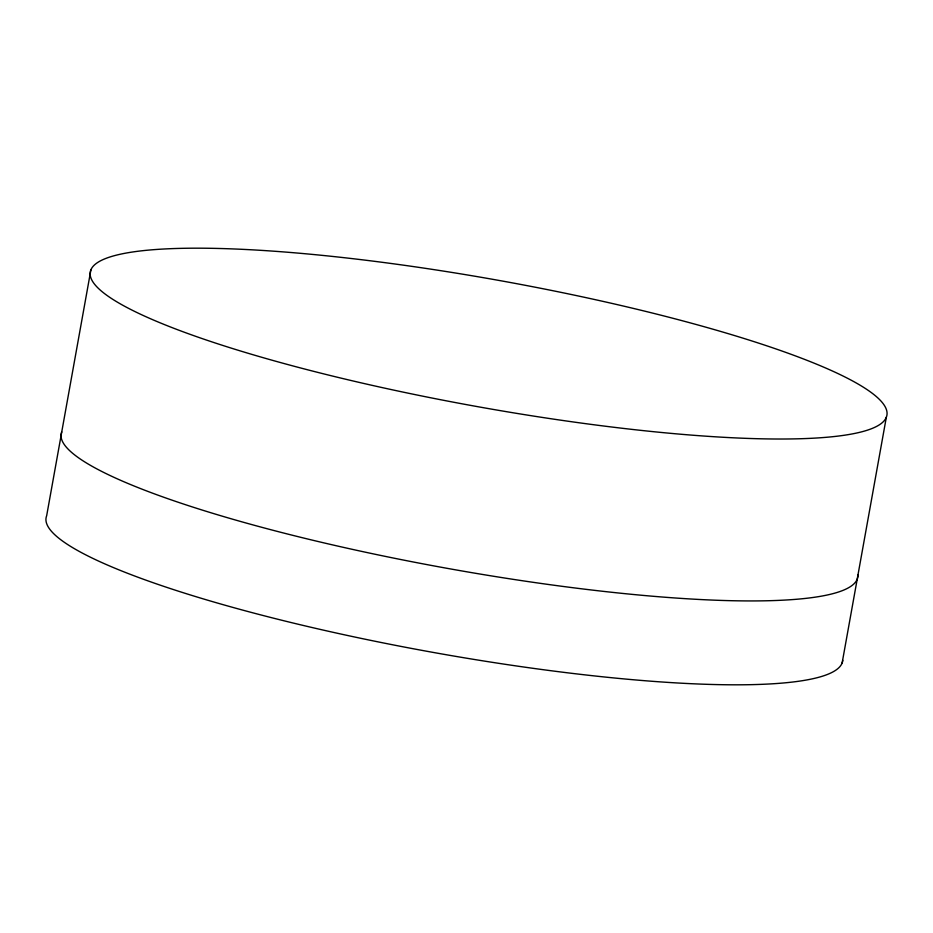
<?xml version="1.0" encoding="UTF-8"?>
<svg xmlns="http://www.w3.org/2000/svg" width="933" height="933" viewBox="0 0 933 933"><rect width="100%" height="100%" fill="white"/><g stroke="black" fill="none" stroke-linecap="round" stroke-linejoin="round"><path stroke-width="1.4" d="M90.874 269.999L46.65 515.797A404.689 64.004 10.2 0 0 429.227 651.7A404.689 64.004 10.2 0 0 842.791 660.284M842.126 663.001L886.35 417.203A404.689 64.004 10.2 0 0 310.386 254.219A404.689 64.004 10.2 0 0 269.101 359.38A404.689 64.004 10.2 0 0 886.35 417.203M857.928 574.996A404.689 64.004 10.2 0 1 448.668 568.605A404.689 64.004 10.2 0 1 61.741 431.909"/></g></svg>
